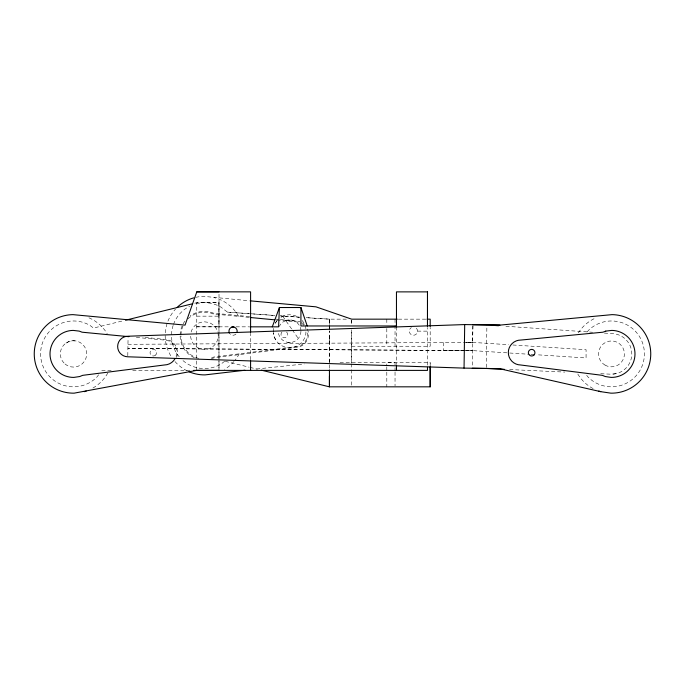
<?xml version="1.0" encoding="UTF-8"?>
<svg xmlns="http://www.w3.org/2000/svg" width="685" height="685" viewBox="0 0 685 685"><rect width="100%" height="100%" fill="white"/><g stroke="black" fill="none" stroke-linecap="round" stroke-linejoin="round"><path stroke-width="0.51" stroke-dasharray="3.42 2.57" d="M196.741 370.371L196.766 302.719L218.926 302.719L218.986 326.839L229.646 326.831M218.977 334.297L218.977 370.38L218.952 334.443M218.986 333.561L219.012 291.853M250.59 359.779L250.59 333.244M329.434 341.498L329.434 335.633M329.434 329.588L329.442 319.15L346.37 319.15M427.491 365.114L427.483 327.952M472.898 325.777L472.273 367.237M351.645 329.776L351.662 362.707L351.662 329.768M443.769 342.491L443.717 350.506L462.743 350.66M127.795 355.755L128.061 338.159M486.256 367.417L486.907 324.895M472.915 325.735L472.599 342.354L465.38 342.389M273.264 331.788L273.409 328.355A16.466 16.466 0 0 0 273.169 331.788M305.93 331.865L305.835 334.075A16.466 16.466 0 0 1 276.132 340.659L274.154 336.84A16.466 16.466 0 0 1 273.221 332.645L274.146 336.849L275.832 340.068M239.108 353.837L238.748 354.744A39.268 39.268 0 0 1 234.681 360.678M98.657 374.755L96.79 377.187A32.923 32.923 0 0 1 52.343 379.122A32.923 32.923 0 0 1 46.537 335.016A32.923 32.923 0 0 1 89.975 325.384L93.468 328.064L122.392 320.974M587.276 331.891L588.569 330.264A32.923 32.923 0 0 1 635.132 330.983A32.923 32.923 0 0 1 634.413 377.538A32.923 32.923 0 0 1 587.85 376.818L585.581 373.77M224.68 361.252L220.912 364.146A32.923 32.923 0 0 1 181.85 359.574M65.957 343.108L69.005 341.524L72.362 340.779L75.804 340.933M283.992 315.742L280.182 317.729A16.466 16.466 0 0 1 296.579 316.299L299.062 317.874M291.596 320.049L285.748 320.554L283.119 321.924A11.345 11.345 0 0 0 279.343 326.42M211.1 359.034L213.78 357.878L298.788 347.038A13.298 13.298 0 0 0 306.563 327.421M211.631 357.87L213.557 357.073L295.338 346.713A12.467 12.467 0 0 0 307.342 331.626M194.703 303.224L196.766 302.727L218.926 302.719L218.952 333.389M600.711 373.727L611.174 374.207L616.44 373.599M256.567 369.018L304.311 363.958M127.967 344.315L465.106 342.397M466.177 342.389L472.599 342.354L464.353 342.372M101.765 370.705L111.364 370.679M132.71 370.602L190.336 370.414M464.858 350.677L472.599 350.66L466.194 350.617M196.766 316.162L218.926 316.162M398.353 319.159L425.942 319.159M236.042 326.839L248.843 326.839M417.533 331.129L427.483 331.138M217.333 344.949L218.977 344.949M351.653 346.242L430.189 346.242L430.189 327.49M340.025 362.716L430.189 362.707L430.189 365.85L430.189 362.707M465.132 350.609L127.907 348.425L472.581 350.617L508.647 352.946M287.649 342.389L290.611 342.517M509.606 369.549L564.834 372.083M472.581 342.389L508.647 344.718M512.885 344.992L586.069 349.71L586.069 357.947L536.218 354.727M509.708 353.015L529.856 354.316M530.918 354.385L535.156 354.659M505.915 326.257L592.611 332.259M604.341 333.073L611.808 333.595A20.31 20.31 0 0 1 631.801 354.214A20.31 20.31 0 0 1 611.174 374.207M227.437 312.12L275.096 315.485L227.437 312.12L220.912 307.111A32.923 32.923 0 0 0 194.103 304.371M195.687 297.358A39.268 39.268 0 0 1 203.847 296.374L249.075 300.749M249.648 316.607L213.198 313.122L210.381 312.035A24.335 24.335 0 0 0 190.19 315.913M276.046 319.133L279.206 319.441M280.268 319.544L298.395 321.342A13.298 13.298 0 0 1 300.047 321.882M249.194 317.395L213.009 313.927L210.184 312.839L204.087 312.129A23.504 23.504 0 0 0 187.579 319.27M276.86 320.041L294.961 321.779A12.467 12.467 0 0 1 301.22 323.354M145.109 337.405L167.457 339.614A13.298 13.298 0 0 1 176.576 357.416M136.341 337.397L164.023 340.043A12.467 12.467 0 0 1 175.103 358.589M225.296 361.346L249.015 367.151M250.042 367.4L257.26 369.164M282.811 316.359L291.733 329.108M292.324 329.956L298.309 338.51M238.534 316.376L238.149 315.477A39.268 39.268 0 0 0 214.028 297.555M396.469 326.848L396.478 364.026M395.039 319.159L395.039 324.373M395.039 325.409L395.039 346.242M395.039 371.056L395.039 362.639L386.802 362.639L386.802 365.799M395.039 372.101L395.039 385.775M386.802 319.159L386.802 324.373M386.802 328.535L386.802 346.242M386.802 366.843L386.802 371.056M386.802 372.101L386.811 386.828M351.602 363.744L351.602 385.775M329.442 364.78L329.434 369.001M300.963 331.215A11.345 11.345 0 0 1 290.115 342.551A11.345 11.345 0 0 1 278.324 332.199M285.748 320.554A11.345 11.345 0 0 1 299.902 326.428M300.287 327.336A11.345 11.345 0 0 1 300.921 330.23M107.81 373.008A39.268 39.268 0 0 1 91.876 388.609M88.939 317.797A39.268 39.268 0 0 1 107.211 333.749M416.326 328.226A4.119 4.119 0 0 1 416.06 334.289A4.119 4.119 0 0 1 410.041 333.492A4.119 4.119 0 0 1 411.36 327.567M235.974 334.032A4.119 4.119 0 0 1 230.151 334.032M302.051 320.417A16.466 16.466 0 0 1 305.93 328.937M234.013 361.466A39.268 39.268 0 0 1 224.594 369.335M187.151 370.876A39.268 39.268 0 0 1 174.992 361.594M170.745 355.78A39.268 39.268 0 0 1 175.557 309.038M286.578 332.045A3.297 3.297 0 0 1 286.647 336.703L285.97 337.234A3.297 3.297 0 0 1 282.682 337.285L281.989 336.772A3.297 3.297 0 0 1 281.92 332.122M301.623 322.626A13.298 13.298 0 0 1 304.405 324.699M194.497 357.835A24.335 24.335 0 0 1 180.121 336.001M180.121 334.948A24.335 24.335 0 0 1 182.698 324.724M183.195 323.791A24.335 24.335 0 0 1 184.916 321.111M198.71 358.418A23.504 23.504 0 0 1 180.951 335.992M180.951 334.974A23.504 23.504 0 0 1 183.914 324.193M217.984 332.936A13.803 13.803 0 0 1 205.8 349.367A13.803 13.803 0 0 1 190.644 335.633M191.115 332.054A13.803 13.803 0 0 1 200.876 322.292L204.447 321.822L208.017 322.292A13.803 13.803 0 0 1 217.779 332.054M302.59 324.236A12.467 12.467 0 0 1 303.832 325.289M179.23 356.799A32.923 32.923 0 0 1 171.524 335.633M171.533 334.682A32.923 32.923 0 0 1 173.194 325.281M173.502 324.373A32.923 32.923 0 0 1 189.659 306.212M593.124 388.609A39.268 39.268 0 0 1 577.19 373.008M578.32 332.884A39.268 39.268 0 0 1 596.061 317.797M351.662 320.212L351.653 324.459L351.653 320.22M277.014 320.631L274.702 324.253A16.466 16.466 0 0 1 277.014 320.631M196.783 326.813L218.986 326.822L196.783 326.813M155.709 354.976L155.041 355.506A3.297 3.297 0 0 1 151.745 355.558L151.06 355.044A3.297 3.297 0 0 1 150.983 350.386A3.297 3.297 0 0 1 155.641 350.318A3.297 3.297 0 0 1 155.709 354.976M329.442 319.15L305.818 317.652L329.434 319.167L329.442 329.802L329.434 319.167M299.465 317.198L280.396 315.853L299.456 317.198M329.451 362.725L329.442 330.864L329.434 362.707M65.041 363.992A13.169 13.169 0 0 0 86.481 356.191A13.169 13.169 0 0 0 69.005 341.524A13.169 13.169 0 0 0 65.041 363.992M605.035 365.088A12.912 12.912 0 0 0 624.403 353.905A12.912 12.912 0 0 0 605.035 342.714A12.912 12.912 0 0 0 605.035 365.088"/><path stroke-width="1.03" d="M250.582 370.388L250.59 360.841M250.59 332.182L250.599 291.861L196.8 291.844L185.044 325.11L72.91 314.638A39.268 39.268 0 0 0 34.25 354.505A39.268 39.268 0 0 0 74.108 393.164L196.758 370.362L218.977 370.38M272.296 326.839L279.403 307.531L300.929 307.531L300.921 325.966L396.624 325.974M329.442 376.211L329.434 386.828L430.189 386.828L430.189 366.903L430.189 386.828M396.461 322.464L396.461 326.839L396.469 325.974M427.483 367.211L427.491 370.397L193.538 370.397M427.491 291.87L427.483 326.891L427.483 291.887L396.452 291.878L396.469 326.848M499.288 368.65L464.045 368.11L464.704 324.57L499.956 325.11L612.09 314.638A39.268 39.268 0 0 1 650.75 354.505A39.268 39.268 0 0 1 610.892 393.164L600.745 391.666L499.288 368.65L472.273 368.239M279.403 307.531L278.598 326.839L249.905 326.839M472.915 324.733L499.956 325.11M125.492 320.212L192.631 303.738M244.896 370.251L205.046 374.892A39.268 39.268 0 0 1 189.017 371.741M464.704 324.57L128.095 336.224A10.292 10.292 0 0 0 117.649 346.353A10.292 10.292 0 0 0 127.778 356.799L464.045 368.11M196.809 291.836L219.012 291.853M397.291 319.159L351.653 319.167L315.982 306.837L250.136 300.843M427.003 319.159L430.189 319.159L430.189 326.454M231.778 326.831L233.91 326.831M486.239 368.479L504.297 369.301M495.349 325.521L498.517 325.743M250.256 317.498L274.736 319.835M128.9 336.686L82.072 332.199L79.246 331.112L73.149 330.401A23.504 23.504 0 0 0 50.014 354.256A23.504 23.504 0 0 0 73.869 377.401L79.725 376.536L82.628 375.346L164.4 364.985A12.467 12.467 0 0 0 175.103 358.589M261.387 370.174L329.442 386.828L329.442 369.977M300.929 307.531L307.222 325.966M396.469 365.079L396.478 370.397M86.199 391.058A39.268 39.268 0 0 1 84.255 391.666M229.492 333.175A4.119 4.119 0 0 1 232.523 327.036A4.119 4.119 0 0 1 237.036 332.191M176.978 307.574A39.268 39.268 0 0 1 193.701 297.864M600.745 391.666A39.268 39.268 0 0 1 598.801 391.058M533.94 355.044L533.255 355.558A3.297 3.297 0 0 1 529.959 355.506L529.291 354.976A3.297 3.297 0 0 1 529.359 350.318A3.297 3.297 0 0 1 534.017 350.386A3.297 3.297 0 0 1 533.94 355.044M605.754 331.112L602.928 332.199L520.977 340.043A12.467 12.467 0 0 0 508.321 352.321A12.467 12.467 0 0 0 520.6 364.985L602.372 375.346L605.275 376.536L611.131 377.401A23.504 23.504 0 0 0 634.986 354.256A23.504 23.504 0 0 0 611.851 330.401L605.754 331.112"/></g></svg>
